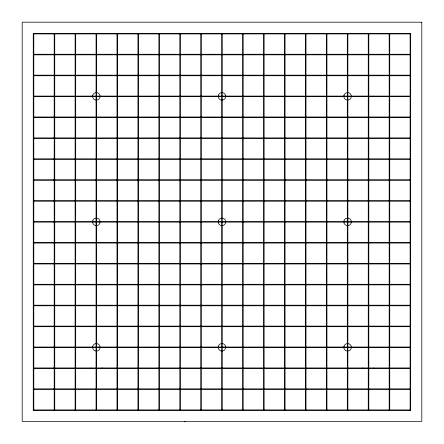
<?xml version="1.0" encoding="UTF-8"?>
<svg xmlns="http://www.w3.org/2000/svg" width="444" height="444" viewBox="0 0 444 444"><rect width="100%" height="100%" fill="white"/><g stroke="black" fill="none" stroke-linecap="round" stroke-linejoin="round"><path stroke-width="0.67" d="M90.532 96.659L90.604 96.082M102.081 368.52L102.159 367.943M373.709 96.659L373.781 96.082M362.715 368.52L362.787 367.943M96.065 102.348L96.626 102.27M368.248 101.77L368.809 101.698M96.065 362.326L96.626 362.249M368.248 374.209L368.809 374.131M33.25 33.922L410.683 33.922M33.811 54.257L410.683 54.257M33.25 54.834L410.683 54.834M33.811 75.169L410.683 75.169M33.25 75.746L410.683 75.746M33.811 96.082L410.683 96.082M33.25 96.659L410.683 96.659M33.811 116.994L410.683 116.994M33.25 117.571L410.683 117.571M33.811 137.906L410.683 137.906M33.25 138.484L410.683 138.484M33.811 158.819L410.683 158.819M33.25 159.396L410.683 159.396M33.811 179.731L410.683 179.731M33.25 180.308L410.683 180.308M33.811 200.644L410.683 200.644M33.25 201.221L410.683 201.221M33.811 221.556L410.683 221.556M33.25 222.133L410.683 222.133M33.811 242.468L410.683 242.468M33.25 243.046L410.683 243.046M33.811 263.381L410.683 263.381M33.25 263.958L410.683 263.958M33.811 284.293L410.683 284.293M33.25 284.87L410.683 284.87M33.811 305.206L410.683 305.206M33.25 305.783L410.683 305.783M33.811 326.118L410.683 326.118M33.25 326.695L410.683 326.695M33.811 347.03L410.683 347.03M33.25 347.608L410.683 347.608M33.811 367.943L410.683 367.943M33.25 368.52L410.683 368.52M33.811 388.855L410.683 388.855M33.25 389.432L410.683 389.432M33.25 409.917L410.683 409.917M368.248 90.393L368.809 90.465M96.065 90.965L96.626 91.042M368.248 362.826L368.809 362.903M96.065 373.554L96.626 373.632M347.308 96.082L347.868 96.659M347.308 221.556L347.868 222.133M221.684 96.082L222.25 96.659M347.308 347.03L347.868 347.608M221.684 221.556L222.25 222.133M96.065 96.082L96.626 96.659M221.684 347.03L222.25 347.608M96.065 221.556L96.626 222.133M96.065 347.03L96.626 347.608M362.715 96.082L362.787 96.659M373.709 367.943L373.781 368.52M101.521 96.082L101.598 96.659M91.092 367.943L91.164 368.52M410.123 33.922L410.123 410.345M389.743 33.922L389.743 410.345M389.183 33.922L389.183 410.345M368.809 33.922L368.809 410.345M368.248 33.922L368.248 410.345M347.868 33.922L347.868 410.345M347.308 33.922L347.308 410.345M326.934 33.922L326.934 410.345M326.373 33.922L326.373 410.345M305.994 33.922L305.994 410.345M305.433 33.922L305.433 410.345M285.059 33.922L285.059 410.345M284.499 33.922L284.499 410.345M264.125 33.922L264.125 410.345M263.558 33.922L263.558 410.345M243.184 33.922L243.184 410.345M242.624 33.922L242.624 410.345M222.25 33.922L222.25 410.345M221.684 33.922L221.684 410.345M201.31 33.922L201.31 410.345M200.749 33.922L200.749 410.345M184.932 421.251L184.932 421.8M180.375 33.922L180.375 410.345M179.809 33.922L179.809 410.345M159.435 33.922L159.435 410.345M158.874 33.922L158.874 410.345M138.5 33.922L138.5 410.345M137.94 33.922L137.94 410.345M117.56 33.922L117.56 410.345M117 33.922L117 410.345M96.626 33.922L96.626 410.345M96.065 33.922L96.065 410.345M75.685 33.922L75.685 410.345M75.125 33.922L75.125 410.345M54.751 33.922L54.751 410.345M54.19 33.922L54.19 410.345M53.73 54.257L53.73 54.834M53.73 75.169L53.73 75.746M53.73 96.082L53.73 96.659M53.73 116.994L53.73 117.571M53.73 137.906L53.73 138.484M53.73 158.819L53.73 159.396M53.73 179.731L53.73 180.308M53.73 200.644L53.73 201.221M53.73 221.556L53.73 222.133M53.73 242.468L53.73 243.046M53.73 263.381L53.73 263.958M53.73 284.293L53.73 284.87M53.73 305.206L53.73 305.783M53.73 326.118L53.73 326.695M53.73 347.03L53.73 347.608M53.73 367.943L53.73 368.52M53.73 388.855L53.73 389.432M53.169 33.344L53.169 33.922M33.811 33.922L33.811 410.345M92.724 95.399L92.724 97.341A3.746 3.746 0 0 0 95.371 99.989L97.314 99.989A3.746 3.746 0 0 0 99.961 97.341L99.961 95.399A3.746 3.746 0 0 0 97.314 92.752L95.371 92.752A3.746 3.746 0 0 0 92.724 95.399M92.724 220.873L92.724 222.81A3.746 3.746 0 0 0 95.371 225.463L97.314 225.463A3.746 3.746 0 0 0 99.961 222.81L99.961 220.873A3.746 3.746 0 0 0 97.314 218.226L95.371 218.226A3.746 3.746 0 0 0 92.724 220.873M92.724 346.348L92.724 348.285A3.746 3.746 0 0 0 95.371 350.938L97.314 350.938A3.746 3.746 0 0 0 99.961 348.285L99.961 346.348A3.746 3.746 0 0 0 97.314 343.7L95.371 343.7A3.746 3.746 0 0 0 92.724 346.348M218.348 95.399L218.348 97.341A3.746 3.746 0 0 0 220.995 99.989L222.938 99.989A3.746 3.746 0 0 0 225.585 97.341L225.585 95.399A3.746 3.746 0 0 0 222.938 92.752L220.995 92.752A3.746 3.746 0 0 0 218.348 95.399M218.348 220.873L218.348 222.81A3.746 3.746 0 0 0 220.995 225.463L222.938 225.463A3.746 3.746 0 0 0 225.585 222.81L225.585 220.873A3.746 3.746 0 0 0 222.938 218.226L220.995 218.226A3.746 3.746 0 0 0 218.348 220.873M218.348 346.348L218.348 348.285A3.746 3.746 0 0 0 220.995 350.938L222.938 350.938A3.746 3.746 0 0 0 225.585 348.285L225.585 346.348A3.746 3.746 0 0 0 222.938 343.7L220.995 343.7A3.746 3.746 0 0 0 218.348 346.348M343.972 95.399L343.972 97.341A3.746 3.746 0 0 0 346.62 99.989L348.562 99.989A3.746 3.746 0 0 0 351.21 97.341L351.21 95.399A3.746 3.746 0 0 0 348.562 92.752L346.62 92.752A3.746 3.746 0 0 0 343.972 95.399M343.972 220.873L343.972 222.81A3.746 3.746 0 0 0 346.62 225.463L348.562 225.463A3.746 3.746 0 0 0 351.21 222.81L351.21 220.873A3.746 3.746 0 0 0 348.562 218.226L346.62 218.226A3.746 3.746 0 0 0 343.972 220.873M343.972 346.348L343.972 348.285A3.746 3.746 0 0 0 346.62 350.938L348.562 350.938A3.746 3.746 0 0 0 351.21 348.285L351.21 346.348A3.746 3.746 0 0 0 348.562 343.7L346.62 343.7A3.746 3.746 0 0 0 343.972 346.348M421.8 22.2L22.2 22.2L22.2 421.339L421.8 421.339L421.8 22.2M410.683 33.344L33.25 33.344L33.25 410.345L410.683 410.345L410.683 33.344"/></g></svg>
